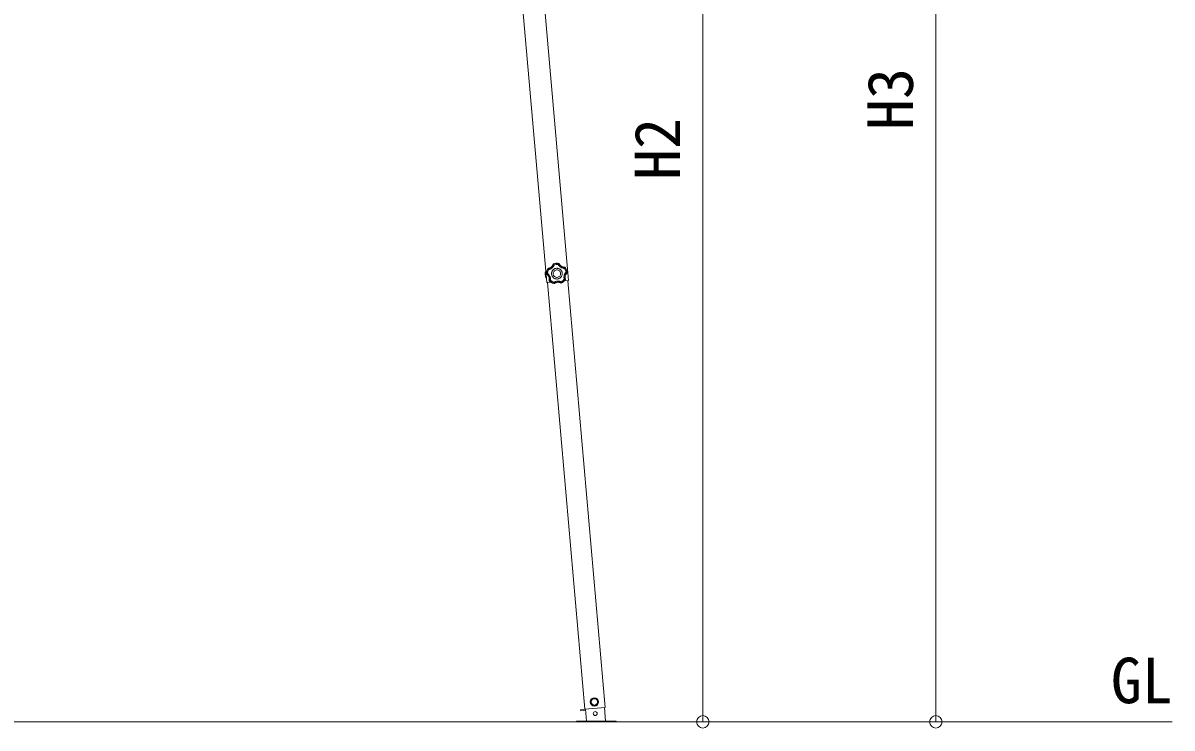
# Model space of a CAD drawing. Units: millimetres at full size; details may follow other scales. Extents: x -6988 to 7066, y -4877 to 4823.
# Drawn here: x -2873 to -559, y -1257 to 163 of the extents above; entities that cross this region are included whole.
import ezdxf
from ezdxf.enums import TextEntityAlignment as Align

# ---------------------------------------------------------------- set-up
doc = ezdxf.new("R2010")
doc.units = ezdxf.units.MM
doc.header["$LTSCALE"] = 25
doc.header["$PDMODE"] = 32
doc.header["$PDSIZE"] = 25
for name, color, linetype, lineweight in [('0-0_0', 7, 'Continuous', 9), ('0-A_寸法', 6, 'Continuous', 9), ('1-7', 7, 'Continuous', 9)]:
    doc.layers.add(name, color=color, linetype=linetype, lineweight=lineweight)
doc.styles.add('ＭＳ ゴシック', font='')
doc.styles.get('ＭＳ ゴシック').set_extended_font_data('MS Gothic')

msp = doc.modelspace()

# ---------------------------------------------------------------- linework, layer by layer
at = {"layer": '0-0_0'}
msp.add_line((-4388.62, -1244.4), (-559.07, -1244.4), dxfattribs=at)
at = {"layer": '0-A_寸法'}
for p, q in [((-1034.71, -1244.35), (-1034.71, 1565.15)), ((-1503.73, 1363.85), (-1503.73, -1244.35)), ((-1503.73, -1244.35), (-1832.55, -1244.35)), ((-1034.71, -1244.35), (-1503.73, -1244.35))]:
    msp.add_line(p, q, dxfattribs=at)
for p in [(-1503.73, -1244.35), (-1034.71, -1244.35)]:
    msp.add_point(p, dxfattribs=at)
at = {"layer": '1-7', "color": 4}
for p, q in [((-1818.14, -359.48), (-1966.34, 1334.43)), ((-1774.3, -355.64), (-1922.5, 1338.27)), ((-1809.77, -358.75), (-1818.14, -359.48)), ((-1741.44, -1218.95), (-1816.64, -359.35)), ((-1774.3, -355.64), (-1782.67, -356.37)), ((-1700.59, -1215.38), (-1775.8, -355.77)), ((-1700.59, -1215.37), (-1741.44, -1218.95)), ((-1700.59, -1215.38), (-1741.44, -1218.95))]:
    msp.add_line(p, q, dxfattribs=at)
at = {"layer": '1-7'}
for p, q in [((-1804.57, -321.8), (-1804.89, -322.13)), ((-1804.57, -321.8), (-1804.88, -322.13)), ((-1804.65, -322.44), (-1804.88, -322.13)), ((-1804.34, -322.11), (-1804.65, -322.44)), ((-1804.34, -322.11), (-1804.65, -322.44)), ((-1804.57, -321.8), (-1804.34, -322.11)), ((-1793.67, -321.36), (-1793.49, -321.02)), ((-1793.31, -321.65), (-1793.67, -321.36)), ((-1793.31, -321.65), (-1793.67, -321.36)), ((-1793.13, -321.31), (-1793.49, -321.02)), ((-1793.13, -321.31), (-1793.49, -321.02)), ((-1793.13, -321.31), (-1793.31, -321.65)), ((-1820.81, -337.12), (-1820.1, -337.06)), ((-1820.81, -337.12), (-1820.24, -343.59)), ((-1819.68, -350.07), (-1820.24, -343.59)), ((-1820.1, -337.06), (-1818.97, -350.01)), ((-1818.61, -342.1), (-1818.24, -341.98)), ((-1818.61, -342.1), (-1818.39, -342.51)), ((-1818.61, -342.1), (-1818.39, -342.51)), ((-1818.02, -342.38), (-1818.39, -342.51)), ((-1818.24, -341.98), (-1818.02, -342.38)), ((-1818.24, -341.98), (-1818.02, -342.38)), ((-1815.54, -331.07), (-1815.92, -331.32)), ((-1815.54, -331.07), (-1815.92, -331.32)), ((-1815.66, -331.61), (-1815.92, -331.32)), ((-1815.27, -331.35), (-1815.66, -331.61)), ((-1815.27, -331.35), (-1815.66, -331.61)), ((-1815.54, -331.07), (-1815.27, -331.35)), ((-1781.56, -328.99), (-1781.33, -328.68)), ((-1781.14, -329.19), (-1781.56, -328.99)), ((-1781.14, -329.19), (-1781.56, -328.99)), ((-1780.92, -328.88), (-1781.33, -328.68)), ((-1780.92, -328.88), (-1781.33, -328.68)), ((-1780.92, -328.88), (-1781.14, -329.19)), ((-1777.3, -339.54), (-1777.14, -339.11)), ((-1777.3, -339.54), (-1777.14, -339.11)), ((-1776.92, -339.61), (-1777.3, -339.54)), ((-1777.14, -339.11), (-1776.76, -339.18)), ((-1776.92, -339.61), (-1776.76, -339.18)), ((-1776.92, -339.61), (-1776.76, -339.18)), ((-1819.68, -350.07), (-1818.97, -350.01)), ((-1813.18, -355.4), (-1812.83, -355.24)), ((-1813.18, -355.4), (-1813.06, -355.84)), ((-1813.18, -355.4), (-1813.06, -355.84)), ((-1812.71, -355.68), (-1813.06, -355.84)), ((-1812.83, -355.24), (-1812.71, -355.68)), ((-1812.83, -355.24), (-1812.71, -355.68)), ((-1803.64, -361.34), (-1803.19, -361.26)), ((-1803.64, -361.34), (-1803.19, -361.26)), ((-1803.64, -361.73), (-1803.64, -361.34)), ((-1803.64, -361.73), (-1803.19, -361.65)), ((-1803.64, -361.73), (-1803.19, -361.65)), ((-1803.19, -361.26), (-1803.19, -361.65)), ((-1789.36, -360.29), (-1788.9, -360.31)), ((-1789.31, -360.68), (-1789.36, -360.3)), ((-1789.36, -360.3), (-1788.9, -360.31)), ((-1789.31, -360.68), (-1788.85, -360.7)), ((-1789.31, -360.68), (-1788.85, -360.7)), ((-1788.9, -360.31), (-1788.85, -360.7)), ((-1780.71, -353.44), (-1780.65, -352.99)), ((-1780.71, -353.44), (-1780.65, -352.99)), ((-1780.34, -353.56), (-1780.71, -353.44)), ((-1780.65, -352.99), (-1780.28, -353.1)), ((-1780.34, -353.56), (-1780.28, -353.1)), ((-1780.34, -353.56), (-1780.28, -353.1)), ((-1749.88, -1219.99), (-1740.01, -1219.12)), ((-1749.88, -1219.99), (-1749.7, -1221.98)), ((-1739.84, -1221.12), (-1749.7, -1221.98)), ((-1741.44, -1218.95), (-1700.59, -1215.38)), ((-1740.04, -1218.82), (-1737.9, -1243.33)), ((-1699.55, -1243.33), (-1701.99, -1215.49)), ((-1678.2, -1243.34), (-1758.2, -1243.34)), ((-1758.2, -1244.34), (-1758.2, -1243.34)), ((-1758.2, -1244.34), (-1758.2, -1243.34)), ((-1678.2, -1244.34), (-1678.2, -1243.34))]:
    msp.add_line(p, q, dxfattribs=at)
for points in [[(-1804.89, -322.13), (-1805.09, -322.77), (-1805.33, -323.4), (-1805.57, -323.93), (-1805.71, -324.24), (-1805.87, -324.53), (-1806.03, -324.83), (-1806.2, -325.12), (-1806.38, -325.4), (-1807.01, -326.29), (-1807.88, -327.3), (-1808.86, -328.21), (-1809.93, -329.02), (-1811.07, -329.7), (-1812.05, -330.17), (-1812.36, -330.29), (-1812.68, -330.41), (-1813, -330.52), (-1813.32, -330.62), (-1813.64, -330.71), (-1814.21, -330.85), (-1814.87, -330.98), (-1815.54, -331.07)], [(-1815.27, -331.35), (-1814.61, -331.26), (-1813.96, -331.13), (-1813.39, -330.99), (-1813.07, -330.9), (-1812.75, -330.8), (-1812.44, -330.69), (-1812.13, -330.58), (-1811.83, -330.45), (-1811.33, -330.23), (-1810.74, -329.94), (-1810.17, -329.61), (-1809.86, -329.42), (-1809.59, -329.23), (-1809.32, -329.04), (-1809.05, -328.84), (-1808.79, -328.64), (-1808.29, -328.21), (-1807.36, -327.28), (-1806.53, -326.25), (-1806, -325.46), (-1805.66, -324.88), (-1805.36, -324.29), (-1805.1, -323.69), (-1804.86, -323.07), (-1804.65, -322.44)], [(-1804.65, -322.44), (-1804.62, -322.47), (-1804.54, -322.53), (-1804.43, -322.61), (-1804.28, -322.72), (-1804.11, -322.86), (-1803.91, -323.02), (-1803.69, -323.19), (-1803.46, -323.38), (-1803.23, -323.57), (-1802.98, -323.78), (-1803.23, -324.43), (-1803.51, -325.07), (-1803.79, -325.62), (-1803.95, -325.93), (-1804.12, -326.23), (-1804.3, -326.53), (-1804.49, -326.82), (-1804.68, -327.11), (-1805.3, -327.95), (-1806.21, -328.99), (-1807.22, -329.93), (-1807.57, -330.23), (-1807.85, -330.45), (-1808.13, -330.65), (-1808.41, -330.86), (-1808.7, -331.05), (-1809.09, -331.3), (-1809.68, -331.64), (-1810.29, -331.96), (-1810.92, -332.24), (-1811.56, -332.5), (-1812.21, -332.73), (-1812.88, -332.93), (-1813.56, -333.1), (-1814.25, -333.23)], [(-1793.49, -321.02), (-1796.28, -320.66), (-1799.08, -320.66), (-1801.86, -321.05), (-1804.57, -321.8)], [(-1793.49, -321.02), (-1796.28, -320.66), (-1799.08, -320.66), (-1801.86, -321.05), (-1804.57, -321.8)], [(-1793.67, -321.36), (-1796.36, -321.02), (-1799.05, -321.03), (-1801.73, -321.4), (-1804.34, -322.11)], [(-1804.34, -322.11), (-1804.31, -322.14), (-1804.25, -322.22), (-1804.15, -322.33), (-1804.03, -322.47), (-1803.89, -322.64), (-1803.73, -322.84), (-1803.56, -323.05), (-1803.37, -323.28), (-1803.18, -323.53), (-1802.98, -323.78)], [(-1794.78, -323.2), (-1798.91, -323.03), (-1802.98, -323.78)], [(-1793.67, -321.36), (-1793.7, -321.4), (-1793.75, -321.48), (-1793.83, -321.6), (-1793.92, -321.76), (-1794.04, -321.95), (-1794.17, -322.17), (-1794.32, -322.4), (-1794.47, -322.66), (-1794.62, -322.93), (-1794.78, -323.2)], [(-1793.31, -321.65), (-1793.34, -321.68), (-1793.41, -321.75), (-1793.51, -321.85), (-1793.64, -321.98), (-1793.8, -322.14), (-1793.97, -322.32), (-1794.16, -322.52), (-1794.36, -322.74), (-1794.57, -322.97), (-1794.78, -323.2)], [(-1781.56, -328.99), (-1781.57, -329.04), (-1781.6, -329.13), (-1781.65, -329.26), (-1781.71, -329.43), (-1781.79, -329.64), (-1781.87, -329.88), (-1781.97, -330.14), (-1782.08, -330.42), (-1782.19, -330.7), (-1782.31, -331), (-1783.01, -330.96), (-1783.71, -330.89), (-1784.41, -330.78), (-1785.1, -330.65), (-1785.78, -330.47), (-1786.78, -330.16), (-1788.07, -329.63), (-1789.3, -328.98), (-1789.82, -328.66), (-1790.11, -328.46), (-1790.4, -328.26), (-1790.68, -328.05), (-1790.96, -327.83), (-1791.3, -327.56), (-1791.82, -327.09), (-1792.32, -326.61), (-1792.79, -326.1), (-1793.24, -325.56), (-1793.67, -325), (-1794.07, -324.42), (-1794.44, -323.82), (-1794.78, -323.2)], [(-1793.31, -321.65), (-1793.02, -322.25), (-1792.7, -322.83), (-1792.35, -323.39), (-1791.97, -323.93), (-1791.56, -324.45), (-1791.12, -324.95), (-1790.67, -325.42), (-1790.19, -325.87), (-1789.85, -326.16), (-1789.59, -326.36), (-1789.33, -326.56), (-1789.06, -326.75), (-1788.78, -326.94), (-1788.41, -327.18), (-1787.25, -327.8), (-1786.04, -328.3), (-1785.09, -328.59), (-1784.77, -328.67), (-1784.45, -328.74), (-1784.12, -328.8), (-1783.79, -328.86), (-1783.47, -328.9), (-1782.88, -328.96), (-1782.22, -328.99), (-1781.56, -328.99)], [(-1781.33, -328.68), (-1782.01, -328.68), (-1782.67, -328.65), (-1783.26, -328.59), (-1783.59, -328.54), (-1783.92, -328.49), (-1784.25, -328.42), (-1784.58, -328.35), (-1784.91, -328.27), (-1785.94, -327.95), (-1787.17, -327.43), (-1788.34, -326.78), (-1789.44, -326.01), (-1790.44, -325.14), (-1791.19, -324.35), (-1791.4, -324.09), (-1791.61, -323.83), (-1791.82, -323.56), (-1792.01, -323.28), (-1792.2, -323), (-1792.51, -322.5), (-1792.83, -321.92), (-1793.13, -321.31)], [(-1815.92, -331.32), (-1817.13, -333.86), (-1817.99, -336.53), (-1818.49, -339.29), (-1818.61, -342.1)], [(-1815.92, -331.32), (-1817.13, -333.86), (-1817.99, -336.53), (-1818.49, -339.29), (-1818.61, -342.1)], [(-1818.39, -342.51), (-1817.85, -342.9), (-1817.32, -343.32), (-1816.89, -343.71), (-1816.65, -343.94), (-1816.41, -344.18), (-1816.18, -344.43), (-1815.96, -344.68), (-1815.74, -344.94), (-1815.09, -345.81), (-1814.4, -346.95), (-1813.83, -348.16), (-1813.4, -349.43), (-1813.1, -350.73), (-1812.96, -351.81), (-1812.94, -352.14), (-1812.93, -352.48), (-1812.92, -352.81), (-1812.92, -353.15), (-1812.94, -353.49), (-1812.98, -354.07), (-1813.06, -354.74), (-1813.18, -355.4)], [(-1815.66, -331.61), (-1816.81, -334.06), (-1817.63, -336.62), (-1818.11, -339.28), (-1818.24, -341.98)], [(-1818.24, -341.98), (-1818.2, -341.96), (-1818.11, -341.93), (-1817.98, -341.87), (-1817.81, -341.8), (-1817.6, -341.72), (-1817.36, -341.63), (-1817.11, -341.53), (-1816.83, -341.42), (-1816.54, -341.31), (-1816.24, -341.21)], [(-1818.02, -342.38), (-1817.99, -342.36), (-1817.91, -342.3), (-1817.79, -342.22), (-1817.64, -342.12), (-1817.46, -341.99), (-1817.25, -341.85), (-1817.02, -341.7), (-1816.77, -341.54), (-1816.51, -341.37), (-1816.24, -341.21), (-1815.7, -341.65), (-1815.18, -342.11), (-1814.73, -342.54), (-1814.49, -342.79), (-1814.26, -343.05), (-1814.03, -343.31), (-1813.81, -343.58), (-1813.59, -343.86), (-1812.99, -344.7), (-1812.28, -345.89), (-1811.69, -347.14), (-1811.52, -347.57), (-1811.4, -347.9), (-1811.29, -348.23), (-1811.18, -348.56), (-1811.09, -348.89), (-1810.97, -349.34), (-1810.83, -350.01), (-1810.72, -350.69), (-1810.64, -351.37), (-1810.59, -352.06), (-1810.57, -352.75), (-1810.59, -353.45), (-1810.64, -354.15), (-1810.73, -354.84)], [(-1812.83, -355.24), (-1812.72, -354.58), (-1812.63, -353.92), (-1812.59, -353.33), (-1812.58, -353), (-1812.58, -352.67), (-1812.58, -352.34), (-1812.6, -352.01), (-1812.62, -351.68), (-1812.68, -351.14), (-1812.78, -350.49), (-1812.91, -349.85), (-1813, -349.49), (-1813.09, -349.17), (-1813.19, -348.86), (-1813.29, -348.54), (-1813.41, -348.23), (-1813.66, -347.62), (-1814.26, -346.45), (-1814.98, -345.34), (-1815.57, -344.59), (-1816.01, -344.1), (-1816.48, -343.63), (-1816.97, -343.19), (-1817.49, -342.77), (-1818.02, -342.38)], [(-1815.66, -331.61), (-1815.65, -331.62), (-1815.63, -331.64), (-1815.61, -331.66), (-1815.58, -331.7), (-1815.54, -331.74), (-1815.5, -331.8), (-1815.45, -331.85), (-1815.4, -331.92), (-1815.34, -331.99), (-1815.27, -332.07), (-1815.19, -332.16), (-1815.04, -332.34), (-1814.87, -332.54), (-1814.73, -332.7), (-1814.64, -332.8), (-1814.54, -332.91), (-1814.44, -333.01), (-1814.35, -333.12), (-1814.25, -333.23), (-1815.69, -337.11), (-1816.24, -341.21)], [(-1815.27, -331.35), (-1815.27, -331.36), (-1815.26, -331.39), (-1815.24, -331.42), (-1815.22, -331.46), (-1815.19, -331.51), (-1815.16, -331.57), (-1815.13, -331.64), (-1815.09, -331.71), (-1815.05, -331.79), (-1815, -331.88), (-1814.94, -331.99), (-1814.83, -332.2), (-1814.71, -332.42), (-1814.6, -332.61), (-1814.54, -332.73), (-1814.47, -332.85), (-1814.39, -332.98), (-1814.32, -333.1), (-1814.25, -333.23)], [(-1786.85, -340.86), (-1786.98, -339.76), (-1787.22, -338.71), (-1787.55, -337.69), (-1787.99, -336.73), (-1788.5, -335.82), (-1789.11, -334.97), (-1789.78, -334.18), (-1790.53, -333.47), (-1791.35, -332.82), (-1792.22, -332.26), (-1793.14, -331.78), (-1794.12, -331.4), (-1795.13, -331.1), (-1796.18, -330.91), (-1797.26, -330.82), (-1798.37, -330.84), (-1799.47, -330.98), (-1800.52, -331.21), (-1801.54, -331.55), (-1802.5, -331.98), (-1803.41, -332.5), (-1804.26, -333.1), (-1805.05, -333.78), (-1805.76, -334.53), (-1806.4, -335.34), (-1806.97, -336.22), (-1807.44, -337.14), (-1807.83, -338.12), (-1808.12, -339.13), (-1808.32, -340.18), (-1808.41, -341.26), (-1808.38, -342.37), (-1808.25, -343.46), (-1808.01, -344.52), (-1807.68, -345.54), (-1807.25, -346.5), (-1806.73, -347.41), (-1806.12, -348.26), (-1805.45, -349.05)], [(-1805.45, -349.05), (-1804.7, -349.76), (-1803.88, -350.4), (-1803.01, -350.97), (-1802.09, -351.44), (-1801.11, -351.83), (-1800.1, -352.12), (-1799.05, -352.32), (-1797.97, -352.4), (-1796.86, -352.38), (-1795.77, -352.25), (-1794.71, -352.01), (-1793.69, -351.68), (-1792.73, -351.24), (-1791.82, -350.72), (-1790.97, -350.12), (-1790.18, -349.45), (-1789.47, -348.7), (-1788.83, -347.88), (-1788.26, -347.01), (-1787.79, -346.08), (-1787.4, -345.11), (-1787.11, -344.1), (-1786.91, -343.05), (-1786.82, -341.97), (-1786.85, -340.86)], [(-1780.65, -352.99), (-1780.7, -352.99), (-1780.79, -352.98), (-1780.93, -352.98), (-1781.12, -352.98), (-1781.34, -352.97), (-1781.59, -352.96), (-1781.87, -352.95), (-1782.16, -352.93), (-1782.47, -352.91), (-1782.79, -352.89), (-1782.97, -352.21), (-1783.12, -351.52), (-1783.23, -350.83), (-1783.32, -350.13), (-1783.36, -349.42), (-1783.37, -348.38), (-1783.27, -346.99), (-1783.03, -345.62), (-1782.88, -345.02), (-1782.79, -344.68), (-1782.68, -344.35), (-1782.57, -344.01), (-1782.45, -343.69), (-1782.29, -343.28), (-1782.01, -342.64), (-1781.71, -342.02), (-1781.37, -341.41), (-1780.99, -340.81), (-1780.59, -340.23), (-1780.17, -339.67), (-1779.71, -339.14), (-1779.23, -338.62)], [(-1781.14, -329.19), (-1781.17, -329.23), (-1781.22, -329.31), (-1781.29, -329.44), (-1781.39, -329.59), (-1781.51, -329.78), (-1781.65, -330), (-1781.8, -330.23), (-1781.96, -330.48), (-1782.13, -330.73), (-1782.31, -331)], [(-1779.23, -338.62), (-1780.34, -334.64), (-1782.31, -331)], [(-1777.3, -339.54), (-1777.78, -340), (-1778.23, -340.48), (-1778.65, -340.99), (-1779.05, -341.52), (-1779.42, -342.07), (-1779.76, -342.64), (-1780.07, -343.22), (-1780.35, -343.82), (-1780.51, -344.22), (-1780.63, -344.53), (-1780.74, -344.84), (-1780.84, -345.16), (-1780.93, -345.48), (-1781.04, -345.91), (-1781.28, -347.2), (-1781.37, -348.51), (-1781.36, -349.5), (-1781.33, -349.83), (-1781.3, -350.16), (-1781.26, -350.49), (-1781.21, -350.82), (-1781.15, -351.14), (-1781.03, -351.72), (-1780.86, -352.35), (-1780.65, -352.99)], [(-1777.14, -339.11), (-1777.64, -336.45), (-1778.49, -333.89), (-1779.66, -331.46), (-1781.14, -329.19)], [(-1780.28, -353.1), (-1780.49, -352.46), (-1780.67, -351.82), (-1780.79, -351.24), (-1780.85, -350.91), (-1780.9, -350.58), (-1780.94, -350.25), (-1780.97, -349.91), (-1781, -349.58), (-1781.01, -348.49), (-1780.9, -347.16), (-1780.65, -345.85), (-1780.25, -344.57), (-1779.73, -343.34), (-1779.21, -342.39), (-1779.03, -342.1), (-1778.84, -341.82), (-1778.65, -341.55), (-1778.45, -341.28), (-1778.24, -341.01), (-1777.86, -340.57), (-1777.4, -340.07), (-1776.92, -339.61)], [(-1776.76, -339.18), (-1777.27, -336.41), (-1778.14, -333.75), (-1779.36, -331.22), (-1780.92, -328.88)], [(-1776.76, -339.18), (-1777.27, -336.41), (-1778.14, -333.75), (-1779.37, -331.22), (-1780.92, -328.88)], [(-1777.14, -339.11), (-1777.18, -339.09), (-1777.27, -339.07), (-1777.41, -339.03), (-1777.59, -338.99), (-1777.81, -338.94), (-1778.06, -338.88), (-1778.33, -338.82), (-1778.62, -338.75), (-1778.92, -338.68), (-1779.23, -338.62)], [(-1777.3, -339.54), (-1777.34, -339.52), (-1777.42, -339.47), (-1777.55, -339.41), (-1777.71, -339.33), (-1777.91, -339.23), (-1778.14, -339.12), (-1778.39, -339), (-1778.66, -338.88), (-1778.94, -338.75), (-1779.23, -338.62)], [(-1813.06, -355.84), (-1811.02, -357.78), (-1808.74, -359.42), (-1806.27, -360.75), (-1803.64, -361.73)], [(-1813.06, -355.85), (-1811.02, -357.78), (-1808.74, -359.42), (-1806.27, -360.75), (-1803.64, -361.73)], [(-1812.83, -355.24), (-1812.79, -355.23), (-1812.69, -355.21), (-1812.55, -355.19), (-1812.37, -355.16), (-1812.15, -355.12), (-1811.9, -355.08), (-1811.63, -355.03), (-1811.34, -354.97), (-1811.04, -354.91), (-1810.73, -354.84)], [(-1812.71, -355.68), (-1812.67, -355.66), (-1812.58, -355.63), (-1812.44, -355.57), (-1812.27, -355.5), (-1812.06, -355.42), (-1811.83, -355.32), (-1811.58, -355.22), (-1811.3, -355.1), (-1811.02, -354.97), (-1810.73, -354.84)], [(-1812.71, -355.68), (-1810.74, -357.53), (-1808.55, -359.11), (-1806.17, -360.38), (-1803.64, -361.34)], [(-1810.73, -354.84), (-1807.49, -357.41), (-1803.76, -359.2)], [(-1803.19, -361.26), (-1803.2, -361.22), (-1803.23, -361.13), (-1803.27, -360.99), (-1803.32, -360.82), (-1803.39, -360.6), (-1803.45, -360.36), (-1803.53, -360.09), (-1803.6, -359.81), (-1803.68, -359.51), (-1803.76, -359.2), (-1803.16, -358.82), (-1802.56, -358.46), (-1801.93, -358.14), (-1801.29, -357.84), (-1800.64, -357.58), (-1799.65, -357.25), (-1798.3, -356.92), (-1796.92, -356.72), (-1796.31, -356.68), (-1795.95, -356.66), (-1795.6, -356.66), (-1795.25, -356.66), (-1794.9, -356.67), (-1794.46, -356.7), (-1793.77, -356.77), (-1793.08, -356.87), (-1792.4, -357), (-1791.72, -357.17), (-1791.04, -357.37), (-1790.38, -357.61), (-1789.73, -357.88), (-1789.09, -358.17)], [(-1803.64, -361.34), (-1803.64, -361.3), (-1803.65, -361.2), (-1803.66, -361.06), (-1803.68, -360.88), (-1803.69, -360.65), (-1803.71, -360.4), (-1803.72, -360.12), (-1803.73, -359.83), (-1803.75, -359.52), (-1803.76, -359.2)], [(-1789.36, -360.3), (-1789.95, -359.98), (-1790.55, -359.7), (-1791.16, -359.45), (-1791.79, -359.24), (-1792.43, -359.06), (-1793.07, -358.91), (-1793.72, -358.8), (-1794.37, -358.72), (-1794.81, -358.68), (-1795.14, -358.67), (-1795.47, -358.66), (-1795.8, -358.66), (-1796.14, -358.68), (-1796.58, -358.7), (-1797.88, -358.88), (-1799.15, -359.19), (-1800.09, -359.51), (-1800.4, -359.64), (-1800.7, -359.77), (-1801, -359.91), (-1801.3, -360.06), (-1801.59, -360.21), (-1802.1, -360.51), (-1802.65, -360.87), (-1803.19, -361.26)], [(-1803.19, -361.65), (-1802.64, -361.25), (-1802.08, -360.89), (-1801.57, -360.59), (-1801.28, -360.43), (-1800.98, -360.28), (-1800.67, -360.14), (-1800.36, -360.01), (-1800.05, -359.88), (-1799.02, -359.53), (-1797.73, -359.23), (-1796.4, -359.06), (-1795.06, -359.04), (-1793.73, -359.16), (-1792.67, -359.36), (-1792.34, -359.44), (-1792.01, -359.53), (-1791.69, -359.63), (-1791.37, -359.74), (-1791.06, -359.85), (-1790.51, -360.07), (-1789.9, -360.36), (-1789.31, -360.68)], [(-1789.36, -360.29), (-1789.35, -360.25), (-1789.34, -360.16), (-1789.32, -360.02), (-1789.29, -359.83), (-1789.26, -359.61), (-1789.22, -359.36), (-1789.19, -359.09), (-1789.15, -358.8), (-1789.12, -358.49), (-1789.09, -358.17)], [(-1789.09, -358.17), (-1785.64, -355.88), (-1782.79, -352.89)], [(-1788.9, -360.31), (-1788.91, -360.27), (-1788.91, -360.17), (-1788.92, -360.03), (-1788.93, -359.84), (-1788.95, -359.62), (-1788.97, -359.37), (-1788.99, -359.09), (-1789.02, -358.8), (-1789.05, -358.49), (-1789.09, -358.17)], [(-1788.9, -360.31), (-1786.53, -359.01), (-1784.35, -357.42), (-1782.41, -355.55), (-1780.71, -353.44)], [(-1788.85, -360.7), (-1786.38, -359.36), (-1784.12, -357.7), (-1782.09, -355.76), (-1780.34, -353.56)], [(-1788.85, -360.7), (-1786.38, -359.35), (-1784.12, -357.7), (-1782.09, -355.76), (-1780.34, -353.56)], [(-1780.71, -353.44), (-1780.76, -353.43), (-1780.85, -353.41), (-1780.99, -353.37), (-1781.17, -353.33), (-1781.39, -353.27), (-1781.63, -353.21), (-1781.9, -353.14), (-1782.19, -353.06), (-1782.48, -352.98), (-1782.79, -352.89)], [(-1758.2, -1243.34), (-1678.2, -1243.34), (-1678.2, -1244.34)]]:
    msp.add_lwpolyline(points, dxfattribs=at)
for points in [[(-1790.13, -341.09), (-1790.39, -339.59), (-1790.92, -338.22), (-1791.7, -336.99), (-1792.69, -335.95), (-1793.86, -335.11), (-1795.18, -334.51), (-1796.62, -334.18), (-1798.14, -334.13), (-1799.64, -334.39), (-1801.01, -334.92), (-1802.23, -335.7), (-1803.28, -336.69), (-1804.11, -337.86), (-1804.72, -339.18), (-1805.05, -340.62), (-1805.1, -342.14), (-1804.84, -343.63), (-1804.31, -345.01), (-1803.53, -346.23), (-1802.54, -347.28), (-1801.37, -348.11), (-1800.05, -348.71), (-1798.61, -349.05), (-1797.09, -349.1), (-1795.59, -348.84), (-1794.22, -348.31), (-1793, -347.53), (-1791.95, -346.54), (-1791.12, -345.36), (-1790.52, -344.04), (-1790.18, -342.61)], [(-1722.8, -1196.73), (-1728.95, -1201.04), (-1728.3, -1208.51), (-1721.49, -1211.69), (-1715.35, -1207.38), (-1716, -1199.9)]]:
    msp.add_lwpolyline(points, close=True, dxfattribs=at)
for centre, radius in [((-1722.15, -1204.21), 8.5), ((-1722.15, -1204.21), 7.7), ((-1722.15, -1204.21), 6.5), ((-1720.49, -1227.75), 4)]:
    msp.add_circle(centre, radius, dxfattribs=at)
msp.add_arc((-1801.4, -341.94), 20, 166.03443, 203.96557, dxfattribs=at)

# ---------------------------------------------------------------- texts
at = {"layer": '0-0_0', "style": 'ＭＳ ゴシック'}
msp.add_text('GL', height=91.64, dxfattribs=at).set_placement((-682.21, -1234.29), align=Align.BOTTOM_LEFT)
at = {"layer": '0-A_寸法', "color": 7, "style": 'ＭＳ ゴシック'}
for s, p in [('H3', (-1053.21, -52.1)), ('H2', (-1522.23, -152.75))]:
    msp.add_text(s, height=91.64, rotation=90, dxfattribs=at).set_placement(p, align=Align.BOTTOM_LEFT)

doc.saveas('drawing.dxf')
